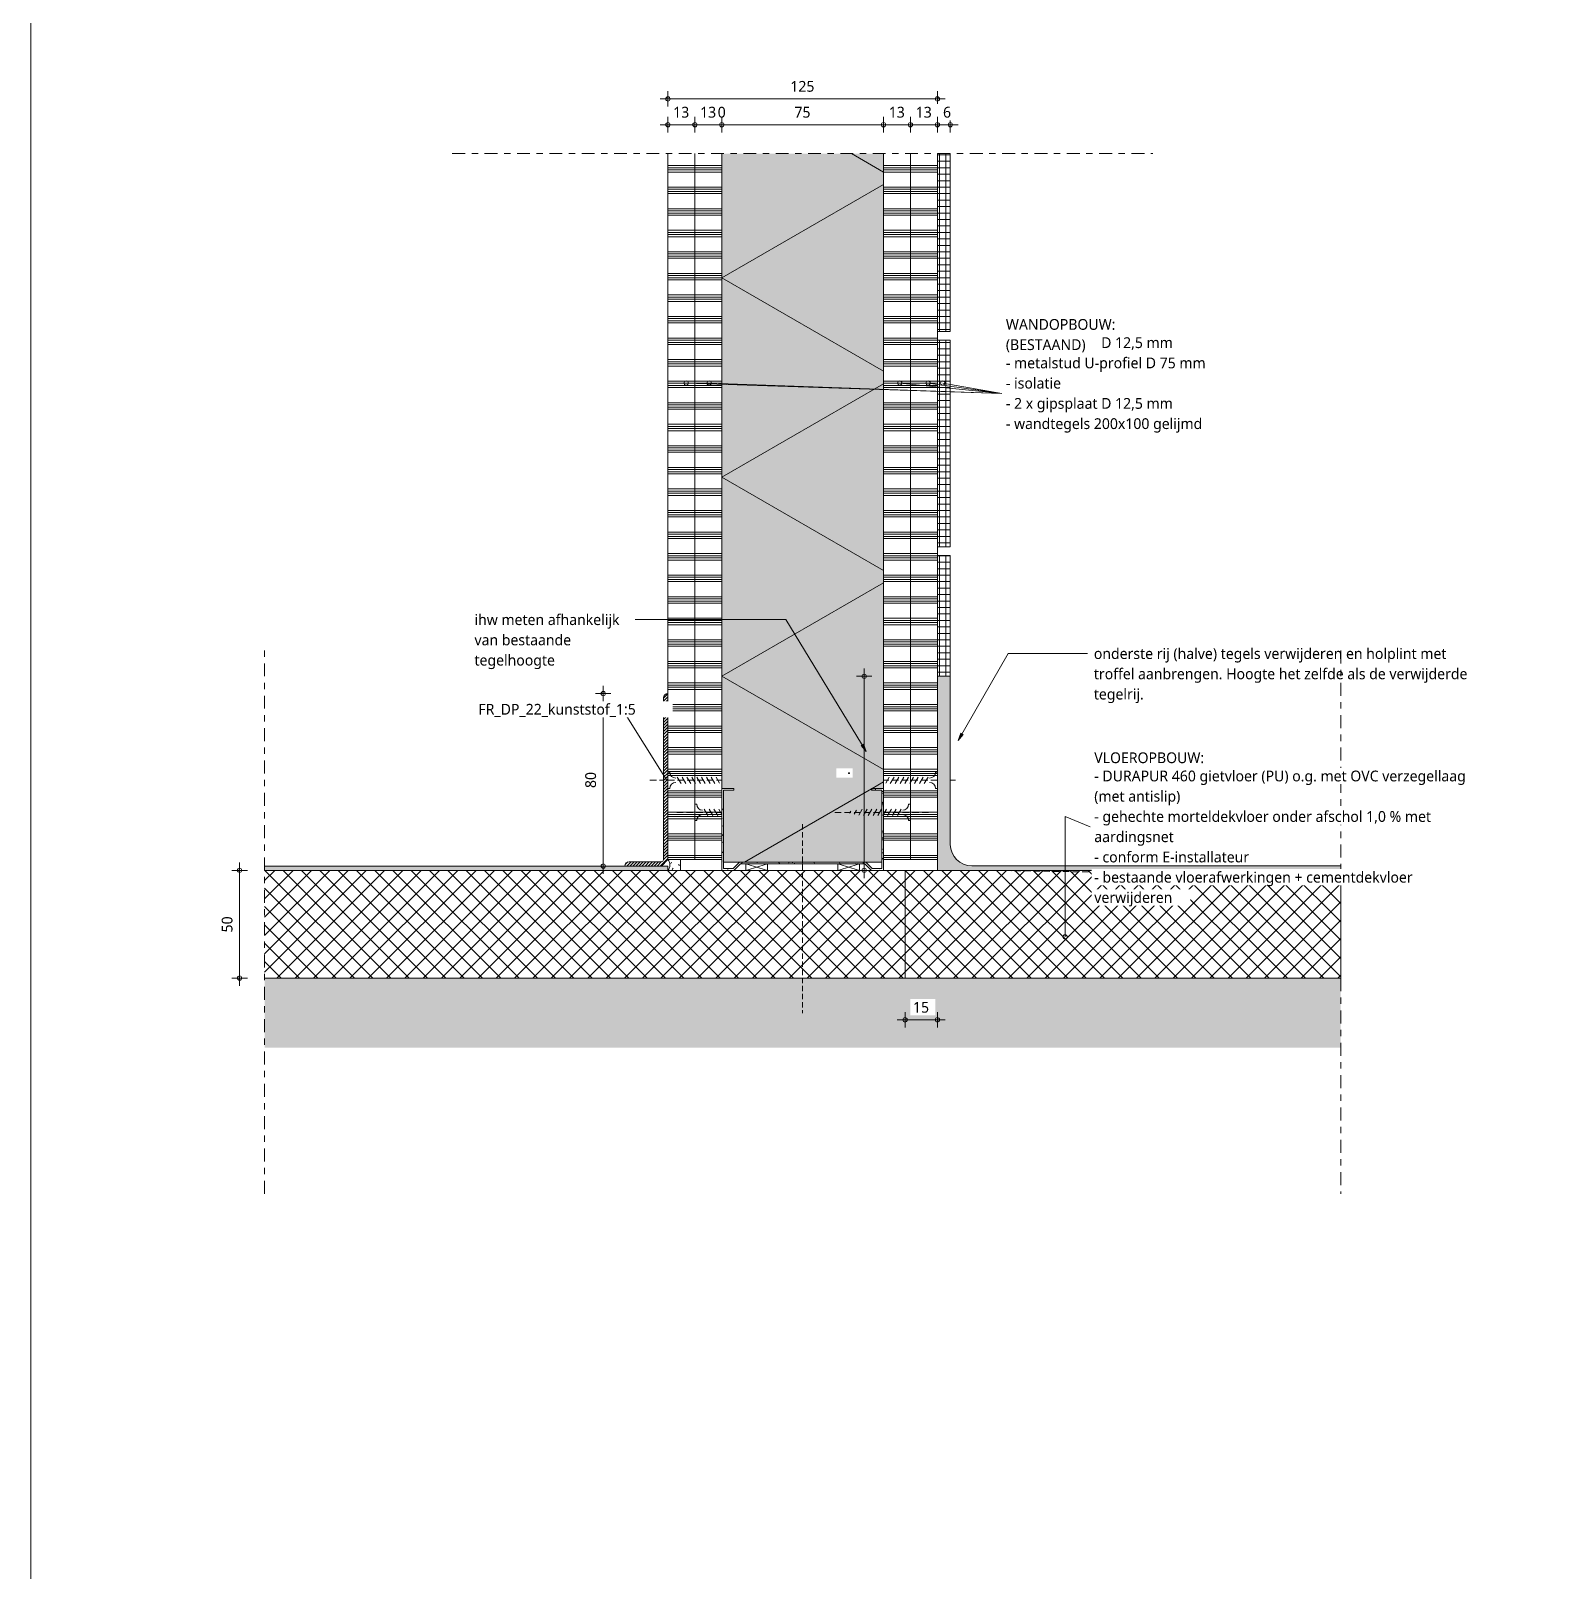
# Model space of a CAD drawing. Header units: millimetres. Extents: x 32900 to 38291, y -18988 to 4133.
# Drawn here: x 37280 to 37989, y -2355 to -1640 of the extents above; entities that cross this region are included whole.
import ezdxf

# ---------------------------------------------------------------- set-up
doc = ezdxf.new("R2010")
doc.units = ezdxf.units.MM
for name, pattern in [('MV_center', [15, 6, -3, 3, -3]), ('MV_hidden', [3.75, 2.5, -1.25]), ('MV_hidden_2', [4.5, 3, -1.5])]:
    doc.linetypes.add(name, pattern=pattern)
for name, color, linetype, lineweight in [('A-ANNO-DIMS', 211, 'Continuous', 13), ('A-ANNO-DIMS-2', 211, 'Continuous', 13), ('A-ANNO-IDEN', 131, 'Continuous', 18), ('A-ANNO-NOTE', 131, 'Continuous', 18), ('A-DETL', 90, 'Continuous', 13), ('A-DETL-GENF', 92, 'Continuous', 18), ('A-DETL-THIN', 151, 'Continuous', 18), ('G-ANNO-TEXT', 231, 'Continuous', 13)]:
    doc.layers.add(name, color=color, linetype=linetype, lineweight=lineweight)
doc.styles.add('Segoe UI', font='segoeui.ttf', dxfattribs={"height": 5})
doc.styles.add('Segoe UI_B', font='segoeui.ttf', dxfattribs={"height": 5})
doc.dimstyles.new('2_5_mm_1', dxfattribs={"dimscale": 304.8, "dimtxt": 5.23682, "dimasz": 0.006562, "dimexe": 0.011811, "dimexo": 0.0625, "dimgap": 0.005906, "dimtad": 1, "dimdec": 0, "dimzin": 0, "dimdsep": 46, "dimtxsty": 'Segoe UI', "dimblk1": 'DOTBLANK', "dimblk2": 'DOTBLANK', "dimsah": 1, "dimcen": 0.09, "dimdle": 0.011811, "dimazin": 0, "dimtfac": 1, "dimtdec": 4, "dimtix": 1, "dimtmove": 2, "dimatfit": 3, "dimfxl": 0.011811, "dimfxlon": 1, "dimtvp": 1, "dimtfill": 1, "dimtolj": 1, "dimtzin": 0, "dimarcsym": 2})
doc.dimstyles.new('2_5_mm_3', dxfattribs={"dimscale": 304.8, "dimtxt": 5.23682, "dimasz": 0.006562, "dimexe": 0.011811, "dimexo": 0.0625, "dimgap": 0.005906, "dimtad": 1, "dimdec": 0, "dimzin": 0, "dimdsep": 46, "dimtxsty": 'Segoe UI', "dimblk1": 'DOTBLANK', "dimblk2": 'DOTBLANK', "dimsah": 1, "dimcen": 0.09, "dimdle": 0.011811, "dimazin": 0, "dimtfac": 1, "dimtdec": 4, "dimtix": 1, "dimtmove": 0, "dimatfit": 3, "dimfxl": 0.011811, "dimfxlon": 1, "dimtvp": 1, "dimtfill": 1, "dimtolj": 1, "dimtzin": 0, "dimarcsym": 2})
pattern_1 = [(0, (0, 4), (0, 10), []), (0, (0, 5), (0, 10), []), (0, (0, 6), (0, 10), []), (0, (0, 7), (0, 10), [])]
pattern_2 = [(0, (0, 0), (8.128, 2.032), [0.67056, -5.425, 0.67056, -5.425, -32.512]), (0, (0, 0), (8.128, 2.032), [-12.192, 0.67056, -11.521, 0.67056, -5.425, -14.224]), (0, (0, 0), (8.128, 2.032), [-30.48, 0.67056, -3.393, 0.67056, -9.489]), (120, (3.048, 1.016), (-5.82376362, 6.02305448), [0.67056, -5.425, 0.67056, -5.425, -32.512]), (120, (3.048, 1.016), (-5.82376362, 6.02305448), [-12.192, 0.67056, -11.521, 0.67056, -5.425, -14.224]), (120, (3.048, 1.016), (-5.82376362, 6.02305448), [-30.48, 0.67056, -3.393, 0.67056, -9.489]), (240, (4.064, 5.08), (-2.30423638, -8.05505448), [0.67056, -5.425, 0.67056, -5.425, -32.512]), (240, (4.064, 5.08), (-2.30423638, -8.05505448), [-12.192, 0.67056, -11.521, 0.67056, -5.425, -14.224]), (240, (4.064, 5.08), (-2.30423638, -8.05505448), [-30.48, 0.67056, -3.393, 0.67056, -9.489])]
pattern_3 = [(45, (0, 0), (-4.2426407, 4.2426407), []), (135, (0, 0), (-4.2426407, -4.2426407), [])]

# ---------------------------------------------------------------- blocks, each defined once
blk = doc.blocks.new('42 isolatie - Type 1-3788549-Details ziekenhuis Utiliteitsgebouw')
at = {"layer": 'A-DETL-GENF'}
blk.add_hatch(color=256, dxfattribs=at).paths.add_polyline_path([(0.28, 9.07), (0.28, 1.6), (33.68, 1.6), (33.68, 6.4), (34.48, 6.4), (34.48, 0.8), (328.98, 0.8), (328.98, 75.8), (34.48, 75.8), (34.48, 70.2), (33.68, 70.2), (33.68, 75), (0.28, 75), (0.28, 9.4)])
at = {"layer": 'A-DETL-GENF', "lineweight": 13}
h = blk.add_hatch(dxfattribs=at)
h.set_pattern_fill('FP_4', color=256, style=0, pattern_type=2)
h.set_pattern_definition([(60, (0, 0), (-69.282, 40), []), (120, (0, 0), (-69.282, -40), [])])
h.paths.add_polyline_path([(0.28, 9.07), (0.28, 1.6), (33.68, 1.6), (33.68, 6.4), (34.48, 6.4), (34.48, 0.8), (328.98, 0.8), (328.98, 75.8), (34.48, 75.8), (34.48, 70.2), (33.68, 70.2), (33.68, 75), (0.28, 75), (0.28, 9.4)])
at = {"layer": 'A-DETL-GENF'}
for p, q in [((0.28, 75), (0.28, 67.53)), ((0.28, 75), (0.28, 67.53)), ((328.98, 75.8), (34.48, 75.8)), ((328.98, 75.8), (34.48, 75.8)), ((0.28, 67.53), (0.28, 9.07)), ((0.28, 9.07), (0.28, 1.6)), ((0.28, 9.07), (0.28, 1.6)), ((34.48, 0.8), (328.98, 0.8)), ((34.48, 0.8), (328.98, 0.8))]:
    blk.add_line(p, q, dxfattribs=at)
blk = doc.blocks.new('31 celband - Type 1-4570820-Details ziekenhuis Utiliteitsgebouw')
at = {"layer": 'A-DETL-GENF', "lineweight": 13}
for p, q in [((-712.62, 0), (-712.62, 3)), ((-712.62, 3), (-702.62, 0)), ((-712.62, 0), (-702.62, 3)), ((-702.62, 3), (-702.62, 0))]:
    blk.add_line(p, q, dxfattribs=at)
blk = doc.blocks.new('31 celband - Type 1-4570821-Details ziekenhuis Utiliteitsgebouw')
at = {"layer": 'A-DETL-GENF', "lineweight": 13}
for p, q in [((-712.62, 0), (-712.62, -3)), ((-712.62, -3), (-702.62, 0)), ((-712.62, 0), (-702.62, -3)), ((-702.62, -3), (-702.62, 0))]:
    blk.add_line(p, q, dxfattribs=at)
blk = doc.blocks.new('NLRS_00_DI_maskeer - Type 1-4234921-Details ziekenhuis Utiliteitsgebouw')
at = {"layer": 'A-DETL-GENF', "linetype": 'MV_center'}
blk.add_line((152, 0), (-100, 0), dxfattribs=at)
blk = doc.blocks.new('NLRS_00_DI_maskeer - Type 1-4234922-Details ziekenhuis Utiliteitsgebouw')
at = {"layer": 'A-DETL-GENF', "linetype": 'MV_center'}
for p, q in [((-100, 0), (2, 0)), ((52, 0), (152, 0))]:
    blk.add_line(p, q, dxfattribs=at)
blk = doc.blocks.new('NLRS_00_DI_maskeer - Type 1-4234872-Details ziekenhuis Utiliteitsgebouw')
at = {"layer": 'A-DETL-GENF', "linetype": 'MV_center'}
blk.add_line((-100, 0), (225, 0), dxfattribs=at)
blk = doc.blocks.new('DIMBLOCK670-Details ziekenhuis Utiliteitsgebouw')
at = {"layer": 'A-ANNO-DIMS-2'}
for p, q in [((37571.43, -1672.04), (37703.63, -1672.04)), ((37575.03, -1672.04), (37575.03, -1668.44)), ((37575.03, -1672.04), (37575.03, -1675.64)), ((37700.03, -1672.04), (37700.03, -1668.44)), ((37700.03, -1672.04), (37700.03, -1675.64))]:
    blk.add_line(p, q, dxfattribs=at)
for centre in [(37575.03, -1672.04), (37700.03, -1672.04)]:
    blk.add_circle(centre, 1, dxfattribs=at)
at = {"layer": 'A-ANNO-DIMS-2', "color": 0, "insert": (37631.82, -1663.72), "char_height": 5, "width": 13.7109, "attachment_point": 1, "line_spacing_factor": 1.142579, "style": 'Segoe UI', "bg_fill": 3, "box_fill_scale": 1.25, "bg_fill_color": 9, "bg_fill_true_color": 13158600, "bg_fill_transparency": 0}
blk.add_mtext('125', dxfattribs=at)
blk = doc.blocks.new('_DotBlank')
at = {"color": 0, "linetype": 'ByBlock', "lineweight": -2}
blk.add_line((-0.5, 0), (-1, 0), dxfattribs=at)
blk.add_circle((0, 0), 0.5, dxfattribs=at)
blk = doc.blocks.new('DIMBLOCK671-Details ziekenhuis Utiliteitsgebouw')
at = {"layer": 'A-ANNO-DIMS-2'}
for p, q in [((37571.43, -1684.04), (37587.53, -1684.04)), ((37575.03, -1684.04), (37575.03, -1680.44)), ((37575.03, -1684.04), (37575.03, -1687.64)), ((37587.53, -1684.04), (37587.53, -1680.44)), ((37587.53, -1684.04), (37587.53, -1687.64))]:
    blk.add_line(p, q, dxfattribs=at)
for centre in [(37575.03, -1684.04), (37587.53, -1684.04)]:
    blk.add_circle(centre, 1, dxfattribs=at)
at = {"layer": 'A-ANNO-DIMS-2', "color": 0, "insert": (37577.47, -1675.72), "char_height": 5, "width": 9.1406, "attachment_point": 1, "line_spacing_factor": 1.142579, "style": 'Segoe UI', "bg_fill": 3, "box_fill_scale": 1.25, "bg_fill_color": 9, "bg_fill_true_color": 13158600, "bg_fill_transparency": 0}
blk.add_mtext('13', dxfattribs=at)
blk = doc.blocks.new('DIMBLOCK672-Details ziekenhuis Utiliteitsgebouw')
at = {"layer": 'A-ANNO-DIMS-2'}
for p, q in [((37587.53, -1684.04), (37587.53, -1680.44)), ((37587.53, -1684.04), (37600.03, -1684.04)), ((37587.53, -1684.04), (37587.53, -1687.64)), ((37600.03, -1684.04), (37600.03, -1680.44)), ((37600.03, -1684.04), (37600.03, -1687.64))]:
    blk.add_line(p, q, dxfattribs=at)
for centre in [(37587.53, -1684.04), (37600.03, -1684.04)]:
    blk.add_circle(centre, 1, dxfattribs=at)
at = {"layer": 'A-ANNO-DIMS-2', "color": 0, "insert": (37589.97, -1675.72), "char_height": 5, "width": 9.1406, "attachment_point": 1, "line_spacing_factor": 1.142579, "style": 'Segoe UI', "bg_fill": 3, "box_fill_scale": 1.25, "bg_fill_color": 9, "bg_fill_true_color": 13158600, "bg_fill_transparency": 0}
blk.add_mtext('13', dxfattribs=at)
blk = doc.blocks.new('DIMBLOCK673-Details ziekenhuis Utiliteitsgebouw')
at = {"layer": 'A-ANNO-DIMS-2'}
for q in [(37600.03, -1680.44), (37600.03, -1680.44), (37600.03, -1684.04), (37600.03, -1687.64), (37600.03, -1687.64)]:
    blk.add_line((37600.03, -1684.04), q, dxfattribs=at)
blk.add_circle((37600.03, -1684.04), 1, dxfattribs=at)
blk.add_circle((37600.03, -1684.04), 1, dxfattribs=at)
at = {"layer": 'A-ANNO-DIMS-2', "color": 0, "insert": (37598.13, -1675.72), "char_height": 5, "width": 4.5703, "attachment_point": 1, "line_spacing_factor": 1.142579, "style": 'Segoe UI', "bg_fill": 3, "box_fill_scale": 1.25, "bg_fill_color": 9, "bg_fill_true_color": 13158600, "bg_fill_transparency": 0}
blk.add_mtext('0', dxfattribs=at)
blk = doc.blocks.new('DIMBLOCK674-Details ziekenhuis Utiliteitsgebouw')
at = {"layer": 'A-ANNO-DIMS-2'}
for p, q in [((37600.03, -1684.04), (37600.03, -1680.44)), ((37600.03, -1684.04), (37675.03, -1684.04)), ((37600.03, -1684.04), (37600.03, -1687.64)), ((37675.03, -1684.04), (37675.03, -1680.44)), ((37675.03, -1684.04), (37675.03, -1687.64))]:
    blk.add_line(p, q, dxfattribs=at)
for centre in [(37600.03, -1684.04), (37675.03, -1684.04)]:
    blk.add_circle(centre, 1, dxfattribs=at)
at = {"layer": 'A-ANNO-DIMS-2', "color": 0, "insert": (37633.72, -1675.72), "char_height": 5, "width": 9.1406, "attachment_point": 1, "line_spacing_factor": 1.142579, "style": 'Segoe UI', "bg_fill": 3, "box_fill_scale": 1.25, "bg_fill_color": 9, "bg_fill_true_color": 13158600, "bg_fill_transparency": 0}
blk.add_mtext('75', dxfattribs=at)
blk = doc.blocks.new('DIMBLOCK675-Details ziekenhuis Utiliteitsgebouw')
at = {"layer": 'A-ANNO-DIMS-2'}
for p, q in [((37675.03, -1684.04), (37675.03, -1680.44)), ((37675.03, -1684.04), (37687.53, -1684.04)), ((37675.03, -1684.04), (37675.03, -1687.64)), ((37687.53, -1684.04), (37687.53, -1680.44)), ((37687.53, -1684.04), (37687.53, -1687.64))]:
    blk.add_line(p, q, dxfattribs=at)
for centre in [(37675.03, -1684.04), (37687.53, -1684.04)]:
    blk.add_circle(centre, 1, dxfattribs=at)
at = {"layer": 'A-ANNO-DIMS-2', "color": 0, "insert": (37677.47, -1675.72), "char_height": 5, "width": 9.1406, "attachment_point": 1, "line_spacing_factor": 1.142579, "style": 'Segoe UI', "bg_fill": 3, "box_fill_scale": 1.25, "bg_fill_color": 9, "bg_fill_true_color": 13158600, "bg_fill_transparency": 0}
blk.add_mtext('13', dxfattribs=at)
blk = doc.blocks.new('DIMBLOCK676-Details ziekenhuis Utiliteitsgebouw')
at = {"layer": 'A-ANNO-DIMS-2'}
for p, q in [((37687.53, -1684.04), (37687.53, -1680.44)), ((37687.53, -1684.04), (37700.03, -1684.04)), ((37687.53, -1684.04), (37687.53, -1687.64)), ((37700.03, -1684.04), (37700.03, -1680.44)), ((37700.03, -1684.04), (37700.03, -1687.64))]:
    blk.add_line(p, q, dxfattribs=at)
for centre in [(37687.53, -1684.04), (37700.03, -1684.04)]:
    blk.add_circle(centre, 1, dxfattribs=at)
at = {"layer": 'A-ANNO-DIMS-2', "color": 0, "insert": (37689.97, -1675.72), "char_height": 5, "width": 9.1406, "attachment_point": 1, "line_spacing_factor": 1.142579, "style": 'Segoe UI', "bg_fill": 3, "box_fill_scale": 1.25, "bg_fill_color": 9, "bg_fill_true_color": 13158600, "bg_fill_transparency": 0}
blk.add_mtext('13', dxfattribs=at)
blk = doc.blocks.new('DIMBLOCK677-Details ziekenhuis Utiliteitsgebouw')
at = {"layer": 'A-ANNO-DIMS-2'}
for p, q in [((37700.03, -1684.04), (37700.03, -1680.44)), ((37700.03, -1684.04), (37709.63, -1684.04)), ((37700.03, -1684.04), (37700.03, -1687.64)), ((37706.03, -1684.04), (37706.03, -1680.44)), ((37706.03, -1684.04), (37706.03, -1687.64))]:
    blk.add_line(p, q, dxfattribs=at)
for centre in [(37700.03, -1684.04), (37706.03, -1684.04)]:
    blk.add_circle(centre, 1, dxfattribs=at)
at = {"layer": 'A-ANNO-DIMS-2', "color": 0, "insert": (37702.64, -1675.72), "char_height": 5, "width": 4.5703, "attachment_point": 1, "line_spacing_factor": 1.142579, "style": 'Segoe UI', "bg_fill": 3, "box_fill_scale": 1.25, "bg_fill_color": 9, "bg_fill_true_color": 13158600, "bg_fill_transparency": 0}
blk.add_mtext('6', dxfattribs=at)
blk = doc.blocks.new('DIMBLOCK678-Details ziekenhuis Utiliteitsgebouw')
at = {"layer": 'A-ANNO-DIMS-2'}
for p, q in [((37376.36, -2083.52), (37376.36, -2026.32)), ((37376.36, -2029.92), (37372.76, -2029.92)), ((37376.36, -2029.92), (37379.96, -2029.92)), ((37376.36, -2079.92), (37372.76, -2079.92)), ((37376.36, -2079.92), (37379.96, -2079.92))]:
    blk.add_line(p, q, dxfattribs=at)
for centre in [(37376.36, -2029.92), (37376.36, -2079.92)]:
    blk.add_circle(centre, 1, dxfattribs=at)
at = {"layer": 'A-ANNO-DIMS-2', "color": 0, "insert": (37368.04, -2058.73), "char_height": 5, "width": 9.1406, "attachment_point": 1, "rotation": 90, "line_spacing_factor": 1.142579, "style": 'Segoe UI', "bg_fill": 3, "box_fill_scale": 1.25, "bg_fill_color": 9, "bg_fill_true_color": 13158600, "bg_fill_transparency": 0}
blk.add_mtext('50', dxfattribs=at)
blk = doc.blocks.new('DIMBLOCK679-Details ziekenhuis Utiliteitsgebouw')
at = {"layer": 'A-ANNO-DIMS-2'}
for p, q in [((37681.43, -2099.26), (37703.63, -2099.26)), ((37685.03, -2099.26), (37685.03, -2095.66)), ((37685.03, -2099.26), (37685.03, -2102.86)), ((37700.03, -2099.26), (37700.03, -2095.66)), ((37700.03, -2099.26), (37700.03, -2102.86))]:
    blk.add_line(p, q, dxfattribs=at)
for centre in [(37685.03, -2099.26), (37700.03, -2099.26)]:
    blk.add_circle(centre, 1, dxfattribs=at)
at = {"layer": 'A-ANNO-DIMS-2', "color": 0, "insert": (37688.72, -2090.93), "char_height": 5, "width": 9.1406, "attachment_point": 1, "line_spacing_factor": 1.142579, "style": 'Segoe UI', "bg_fill": 3, "box_fill_scale": 1.25, "bg_fill_color": 9, "bg_fill_true_color": 13158600, "bg_fill_transparency": 0}
blk.add_mtext('15', dxfattribs=at)
blk = doc.blocks.new('DIMBLOCK680-Details ziekenhuis Utiliteitsgebouw')
at = {"layer": 'A-ANNO-DIMS-2'}
for p, q in [((37545.01, -1947.94), (37541.41, -1947.94)), ((37545.01, -2031.52), (37545.01, -1944.34)), ((37545.01, -1947.94), (37548.61, -1947.94)), ((37545.01, -2027.92), (37541.41, -2027.92)), ((37545.01, -2027.92), (37548.61, -2027.92))]:
    blk.add_line(p, q, dxfattribs=at)
for centre in [(37545.01, -1947.94), (37545.01, -2027.92)]:
    blk.add_circle(centre, 1, dxfattribs=at)
at = {"layer": 'A-ANNO-DIMS-2', "color": 0, "insert": (37536.69, -1991.74), "char_height": 5, "width": 9.1406, "attachment_point": 1, "rotation": 90, "line_spacing_factor": 1.142579, "style": 'Segoe UI', "bg_fill": 3, "box_fill_scale": 1.25, "bg_fill_color": 9, "bg_fill_true_color": 13158600, "bg_fill_transparency": 0}
blk.add_mtext('80', dxfattribs=at)
blk = doc.blocks.new('DIMBLOCK681-Details ziekenhuis Utiliteitsgebouw')
at = {"layer": 'A-ANNO-DIMS-2'}
for p, q in [((37666.07, -1936.32), (37666.07, -2033.52)), ((37666.07, -1939.92), (37662.47, -1939.92)), ((37666.07, -1939.92), (37669.67, -1939.92)), ((37666.07, -2029.92), (37662.47, -2029.92)), ((37666.07, -2029.92), (37669.67, -2029.92))]:
    blk.add_line(p, q, dxfattribs=at)
for centre in [(37666.07, -1939.92), (37666.07, -2029.92)]:
    blk.add_circle(centre, 1, dxfattribs=at)
at = {"layer": 'A-ANNO-DIMS-2', "color": 0, "insert": (37654.41, -1985.68), "char_height": 5, "width": 1.8281, "attachment_point": 1, "rotation": 90, "line_spacing_factor": 1.142579, "style": 'Segoe UI', "bg_fill": 3, "box_fill_scale": 1.25, "bg_fill_color": 9, "bg_fill_true_color": 13158600, "bg_fill_transparency": 0}
blk.add_mtext('.', dxfattribs=at)

msp = doc.modelspace()

# ---------------------------------------------------------------- hatches: boundary and pattern name
at = {"layer": 'A-DETL-GENF', "lineweight": 13}
h = msp.add_hatch(dxfattribs=at)
h.set_pattern_fill('FP_12', color=254, style=0, pattern_type=2)
h.set_pattern_definition(pattern_1)
h.paths.add_polyline_path([(37575.84, -2024.92), (37587.53, -2024.92), (37587.53, -1697.42), (37575.03, -1697.42), (37575.03, -2024.92), (37575.53, -2024.92)])
h = msp.add_hatch(dxfattribs=at)
h.set_pattern_fill('FP_12', color=254, style=0, pattern_type=2)
h.set_pattern_definition(pattern_1)
h.paths.add_polyline_path([(37600.03, -2024.92), (37600.03, -1697.42), (37587.53, -1697.42), (37587.53, -2024.92)])
h = msp.add_hatch(dxfattribs=at)
h.set_pattern_fill('FP_12', color=254, style=0, pattern_type=2)
h.set_pattern_definition(pattern_1)
h.paths.add_polyline_path([(37687.53, -2024.92), (37687.53, -1697.42), (37675.03, -1697.42), (37675.03, -2024.92)])
h = msp.add_hatch(dxfattribs=at)
h.set_pattern_fill('FP_12', color=254, style=0, pattern_type=2)
h.set_pattern_definition(pattern_1)
h.paths.add_polyline_path([(37700.03, -2024.92), (37700.03, -1697.42), (37687.53, -1697.42), (37687.53, -2024.92)])
h = msp.add_hatch(dxfattribs=at)
h.set_pattern_fill('FP_5', color=254, style=0, pattern_type=2)
h.set_pattern_definition([(0, (0, 0), (0, 3), []), (90, (0, 0), (-3, 2e-16), [])])
h.paths.add_polyline_path([(37700.03, -1939.92), (37706.03, -1939.92), (37706.03, -1883.92), (37700.03, -1883.92)])
h.paths.add_polyline_path([(37700.03, -1879.92), (37706.03, -1879.92), (37706.03, -1783.92), (37700.03, -1783.92), (37700.03, -1852.7)])
h.paths.add_polyline_path([(37706.03, -1779.92), (37706.03, -1697.42), (37700.03, -1697.42), (37700.03, -1779.92)])
at = {"layer": 'A-DETL-GENF'}
for points in [[(37700.03, -2029.92), (37887.16, -2029.92), (37887.16, -2027.9), (37716.04, -2027.9), (37713.45, -2027.56), (37711.04, -2026.56), (37708.96, -2024.97), (37707.37, -2022.9), (37706.37, -2020.48), (37706.03, -2017.89), (37706.03, -1939.92), (37700.03, -1939.92)], [(37572.5, -2029.92), (37575.03, -2029.92), (37575.03, -2027.92), (37387.91, -2027.92), (37387.91, -2029.92), (37572.22, -2029.92)], [(37887.16, -2112.21), (37887.16, -2079.92), (37387.91, -2079.92), (37387.91, -2112.21), (37685.03, -2112.21)]]:
    msp.add_hatch(color=9, dxfattribs=at).paths.add_polyline_path(points)
at = {"layer": 'A-DETL-GENF', "lineweight": 13}
h = msp.add_hatch(dxfattribs=at)
h.set_pattern_fill('FP_38', color=254, style=0, pattern_type=2)
h.set_pattern_definition([(45, (0, 0), (-0.70710678, 0.70710678), [])])
h.paths.add_polyline_path([(37555.03, -2027.92), (37572.07, -2027.92), (37575.03, -2024.96), (37575.03, -1947.94), (37574.51, -1948.01), (37574.03, -1948.21), (37573.62, -1948.52), (37573.3, -1948.94), (37573.1, -1949.42), (37573.03, -1949.94), (37573.03, -2024.98), (37572.92, -2025.27), (37572.74, -2025.52), (37572.5, -2025.72), (37572.22, -2025.86), (37571.92, -2025.92), (37557.03, -2025.92), (37556.51, -2025.99), (37556.03, -2026.19), (37555.62, -2026.5), (37555.3, -2026.92), (37555.1, -2027.4)])
h = msp.add_hatch(dxfattribs=at)
h.set_pattern_fill('FP_6', color=254, style=0, pattern_type=2)
h.set_pattern_definition(pattern_2)
h.paths.add_polyline_path([(37605.63, -2029.92), (37608.64, -2026.92), (37666.43, -2026.92), (37669.43, -2029.92), (37675.03, -2029.92), (37675.03, -1991.92), (37669.43, -1991.92), (37669.43, -1992.72), (37674.23, -1992.72), (37674.23, -2029.12), (37669.76, -2029.12), (37666.76, -2026.12), (37608.3, -2026.12), (37605.3, -2029.12), (37600.83, -2029.12), (37600.83, -1992.72), (37605.63, -1992.72), (37605.63, -1991.92), (37600.03, -1991.92), (37600.03, -2029.92)])
h = msp.add_hatch(dxfattribs=at)
h.set_pattern_fill('FP_6', color=254, style=0, pattern_type=2)
h.set_pattern_definition(pattern_2)
h.paths.add_polyline_path([(37580.93, -2029.92), (37580.93, -2024.92), (37575.03, -2024.92), (37575.53, -2025.67), (37575.84, -2026.52), (37575.94, -2027.42), (37575.84, -2028.32), (37575.53, -2029.16), (37575.03, -2029.92)])
h = msp.add_hatch(dxfattribs=at)
h.set_pattern_fill('FP_10', color=254, style=0, pattern_type=2)
h.set_pattern_definition(pattern_3)
h.paths.add_polyline_path([(37685.03, -2079.92), (37685.03, -2029.92), (37387.91, -2029.92), (37387.91, -2079.92), (37608.64, -2079.92)])
h = msp.add_hatch(dxfattribs=at)
h.set_pattern_fill('FP_10', color=254, style=0, pattern_type=2)
h.set_pattern_definition(pattern_3)
h.paths.add_polyline_path([(37887.16, -2079.92), (37887.16, -2029.92), (37685.03, -2029.92), (37685.03, -2079.92)])
at = {"layer": 'G-ANNO-TEXT'}
msp.add_hatch(color=7, dxfattribs=at).paths.add_polyline_path([(37709.72, -1969.75), (37712.06, -1966.94), (37710.96, -1966.31)])

# ---------------------------------------------------------------- linework, layer by layer
at = {"layer": 'A-ANNO-IDEN'}
for p, q in [((37553.63, -1954.86), (37560.56, -1954.86)), ((37574.39, -1987.93), (37553.63, -1954.86))]:
    msp.add_line(p, q, dxfattribs=at)
at = {"layer": 'A-ANNO-NOTE'}
for p, q in [((37583.5, -1803.9), (37729.9, -1808.74)), ((37594.16, -1803.9), (37729.9, -1808.74)), ((37682.56, -1803.9), (37729.9, -1808.74)), ((37695.69, -1803.9), (37729.9, -1808.74)), ((37702.51, -1803.9), (37729.9, -1808.74)), ((37759.24, -2004.92), (37770.89, -2009.76)), ((37759.24, -2060.8), (37759.24, -2004.92))]:
    msp.add_line(p, q, dxfattribs=at)
for centre in [(37583.5, -1803.9), (37594.16, -1803.9), (37682.56, -1803.9), (37695.69, -1803.9), (37702.51, -1803.9), (37759.24, -2060.8)]:
    msp.add_circle(centre, 1, dxfattribs=at)
at = {"layer": 'A-DETL', "lineweight": 18}
msp.add_line((37279.51, 3651.86), (37279.51, -18988.14), dxfattribs=at)
at = {"layer": 'A-DETL'}
for p, q in [((37575.03, -1984.39), (37575.88, -1984.39)), ((37700.03, -1984.39), (37699.18, -1984.39)), ((37575.03, -1991.89), (37575.88, -1991.89)), ((37579.38, -1986.64), (37581.11, -1989.64)), ((37581.63, -1986.64), (37583.36, -1989.64)), ((37583.88, -1986.64), (37585.61, -1989.64)), ((37586.13, -1986.64), (37587.86, -1989.64)), ((37588.38, -1986.64), (37590.11, -1989.64)), ((37590.63, -1986.64), (37592.36, -1989.64)), ((37592.88, -1986.64), (37594.61, -1989.64)), ((37595.13, -1986.64), (37596.86, -1989.64)), ((37597.38, -1986.64), (37598.99, -1989.43)), ((37599.98, -1987.06), (37600.03, -1987.14)), ((37675.08, -1987.06), (37675.03, -1987.14)), ((37677.68, -1986.64), (37676.07, -1989.43)), ((37679.93, -1986.64), (37678.2, -1989.64)), ((37682.18, -1986.64), (37680.45, -1989.64)), ((37684.43, -1986.64), (37682.7, -1989.64)), ((37686.68, -1986.64), (37684.95, -1989.64)), ((37688.93, -1986.64), (37687.2, -1989.64)), ((37691.18, -1986.64), (37689.45, -1989.64)), ((37693.43, -1986.64), (37691.7, -1989.64)), ((37695.68, -1986.64), (37693.95, -1989.64)), ((37700.03, -1991.89), (37699.18, -1991.89)), ((37587.53, -2006.79), (37587.53, -1999.29)), ((37587.53, -1999.29), (37588.38, -1999.29)), ((37687.53, -1999.29), (37686.68, -1999.29)), ((37687.53, -2006.79), (37687.53, -1999.29)), ((37587.53, -2006.79), (37588.38, -2006.79)), ((37591.88, -2001.54), (37593.61, -2004.54)), ((37594.13, -2001.54), (37595.86, -2004.54)), ((37596.38, -2001.54), (37598.11, -2004.54)), ((37598.63, -2001.54), (37600.03, -2003.96)), ((37659.85, -2002.53), (37659.33, -2003.44)), ((37662.58, -2001.96), (37661.47, -2003.88)), ((37665.18, -2001.54), (37663.57, -2004.33)), ((37667.43, -2001.54), (37665.7, -2004.54)), ((37669.68, -2001.54), (37667.95, -2004.54)), ((37671.93, -2001.54), (37670.2, -2004.54)), ((37674.18, -2001.54), (37672.45, -2004.54)), ((37676.43, -2001.54), (37674.7, -2004.54)), ((37678.68, -2001.54), (37676.95, -2004.54)), ((37680.93, -2001.54), (37679.2, -2004.54)), ((37683.18, -2001.54), (37681.45, -2004.54)), ((37687.53, -2006.79), (37686.68, -2006.79)), ((37685.03, -2029.92), (37387.91, -2029.92)), ((37887.16, -2029.92), (37685.03, -2029.92)), ((37685.03, -2029.92), (37685.03, -2079.92)), ((37887.16, -2079.92), (37887.16, -2029.92)), ((37387.91, -2079.92), (37685.03, -2079.92)), ((37685.03, -2079.92), (37887.16, -2079.92))]:
    msp.add_line(p, q, dxfattribs=at)
at = {"layer": 'A-DETL', "linetype": 'MV_hidden_2'}
for p, q in [((37566.67, -1988.14), (37573.03, -1988.14)), ((37575.03, -1988.14), (37600.03, -1988.14)), ((37700.03, -1988.14), (37675.03, -1988.14)), ((37708.39, -1988.14), (37706.03, -1988.14)), ((37579.17, -2003.04), (37600.03, -2003.04)), ((37695.89, -2003.04), (37650.89, -2003.04)), ((37887.16, -2032.41), (37721.03, -2029.92))]:
    msp.add_line(p, q, dxfattribs=at)
at = {"layer": 'A-DETL', "linetype": 'MV_hidden'}
msp.add_line((37637.53, -2008.51), (37637.53, -2096.14), dxfattribs=at)
at = {"layer": 'A-DETL'}
for centre, start, end in [((37578.63, -1984.39), 180, 270), ((37696.43, -1984.39), 270, 360), ((37578.63, -1991.89), 90, 180), ((37696.43, -1991.89), 360, 90), ((37591.13, -1999.29), 180, 270), ((37683.93, -1999.29), 270, 360), ((37591.13, -2006.79), 90, 180), ((37683.93, -2006.79), 360, 90)]:
    msp.add_arc(centre, 2.75, start, end, dxfattribs=at)
at = {"layer": 'A-DETL-THIN'}
for p, q in [((37575.03, -1697.42), (37575.03, -1947.94)), ((37587.53, -2024.92), (37587.53, -1697.42)), ((37687.53, -2024.92), (37687.53, -1697.42)), ((37700.03, -1697.42), (37700.03, -1779.92)), ((37706.03, -1779.92), (37706.03, -1697.42)), ((37700.03, -1783.92), (37700.03, -1779.92)), ((37700.03, -1779.92), (37706.03, -1779.92)), ((37706.03, -1783.92), (37700.03, -1783.92)), ((37700.03, -1783.92), (37700.03, -1879.92)), ((37706.03, -1879.92), (37706.03, -1783.92)), ((37700.03, -1883.92), (37700.03, -1879.92)), ((37700.03, -1879.92), (37706.03, -1879.92)), ((37706.03, -1883.92), (37700.03, -1883.92)), ((37700.03, -1883.92), (37700.03, -1939.92)), ((37706.03, -1939.92), (37706.03, -1883.92)), ((37700.03, -1939.92), (37700.03, -2029.92)), ((37700.03, -1939.92), (37706.03, -1939.92)), ((37706.03, -2017.89), (37706.03, -1939.92)), ((37573.03, -1949.94), (37573.03, -2024.98)), ((37575.03, -2024.96), (37575.03, -1947.94)), ((37605.63, -1991.92), (37600.03, -1991.92)), ((37600.03, -1991.92), (37600.03, -2029.92)), ((37600.83, -2029.12), (37600.83, -1992.72)), ((37600.83, -1992.72), (37605.63, -1992.72)), ((37605.63, -1992.72), (37605.63, -1991.92)), ((37675.03, -1991.92), (37669.43, -1991.92)), ((37669.43, -1991.92), (37669.43, -1992.72)), ((37669.43, -1992.72), (37674.23, -1992.72)), ((37674.23, -1992.72), (37674.23, -2029.12)), ((37675.03, -2029.92), (37675.03, -1991.92)), ((37555.03, -2027.92), (37387.91, -2027.92)), ((37555.03, -2027.92), (37572.07, -2027.92)), ((37571.92, -2025.92), (37557.03, -2025.92)), ((37572.07, -2027.92), (37575.03, -2024.96)), ((37575.03, -2027.92), (37572.07, -2027.92)), ((37580.93, -2024.92), (37575.03, -2024.92)), ((37575.03, -2029.92), (37575.03, -2027.92)), ((37580.93, -2024.92), (37587.53, -2024.92)), ((37580.93, -2029.92), (37580.93, -2024.92)), ((37587.53, -2024.92), (37600.03, -2024.92)), ((37605.3, -2029.12), (37600.83, -2029.12)), ((37608.3, -2026.12), (37605.3, -2029.12)), ((37605.63, -2029.92), (37608.63, -2026.92)), ((37666.76, -2026.12), (37608.3, -2026.12)), ((37608.63, -2026.92), (37666.43, -2026.92)), ((37666.43, -2026.92), (37669.43, -2029.92)), ((37669.76, -2029.12), (37666.76, -2026.12)), ((37674.23, -2029.12), (37669.76, -2029.12)), ((37675.03, -2024.92), (37687.53, -2024.92)), ((37687.53, -2024.92), (37700.03, -2024.92)), ((37887.16, -2027.9), (37716.04, -2027.9))]:
    msp.add_line(p, q, dxfattribs=at)
for centre, radius, start, end in [((37575.03, -1949.94), 2, 90, 180), ((37716.04, -2017.89), 10.01, 180, 270), ((37557.03, -2027.92), 2, 90, 180), ((37571.83, -2024.68), 1.24, 274.32343, 345.67657), ((37572.06, -2027.42), 3.88, 319.93681, 39.39478)]:
    msp.add_arc(centre, radius, start, end, dxfattribs=at)
at = {"layer": 'G-ANNO-TEXT', "color": 250}
for p, q in [((37560.6, -1913.63), (37559.89, -1913.63)), ((37629.73, -1913.63), (37560.6, -1913.63)), ((37709.72, -1969.75), (37732.79, -1929.37)), ((37732.79, -1929.37), (37769.6, -1929.37)), ((37710.96, -1966.31), (37709.72, -1969.75)), ((37709.72, -1969.75), (37712.06, -1966.94)), ((37712.06, -1966.94), (37710.96, -1966.31))]:
    msp.add_line(p, q, dxfattribs=at)

# ---------------------------------------------------------------- block references
at = {"layer": 'A-DETL-GENF', "linetype": 'MV_center'}
msp.add_blockref('NLRS_00_DI_maskeer - Type 1-4234872-Details ziekenhuis Utiliteitsgebouw', (37575.03, -1697.42), dxfattribs=at)
at = {"layer": 'A-DETL-GENF', "rotation": 89.99999999999991}
msp.add_blockref('42 isolatie - Type 1-3788549-Details ziekenhuis Utiliteitsgebouw', (37675.83, -2026.4), dxfattribs=at)
at = {"layer": 'A-DETL-GENF', "linetype": 'MV_center', "rotation": 270}
for name, p in [('NLRS_00_DI_maskeer - Type 1-4234921-Details ziekenhuis Utiliteitsgebouw', (37387.91, -2027.92)), ('NLRS_00_DI_maskeer - Type 1-4234922-Details ziekenhuis Utiliteitsgebouw', (37887.16, -2027.92))]:
    msp.add_blockref(name, p, dxfattribs=at)
at = {"layer": 'A-DETL-GENF', "lineweight": 13}
msp.add_blockref('31 celband - Type 1-4570820-Details ziekenhuis Utiliteitsgebouw', (38323.77, -2029.92), dxfattribs=at)
at = {"layer": 'A-DETL-GENF', "lineweight": 13, "rotation": 180}
msp.add_blockref('31 celband - Type 1-4570821-Details ziekenhuis Utiliteitsgebouw', (36951.3, -2029.92), dxfattribs=at)

# ---------------------------------------------------------------- texts
at = {"layer": 'A-ANNO-NOTE', "lineweight": 13, "insert": (37731.8, -1782.63), "char_height": 5, "width": 96.8439, "attachment_point": 1, "style": 'Segoe UI', "bg_fill": 3, "box_fill_scale": 1.25, "bg_fill_color": 9, "bg_fill_true_color": 13158600, "bg_fill_transparency": 0}
msp.add_mtext('- 2 x gipsplaat D 12,5 mm', dxfattribs=at)
at = {"layer": 'G-ANNO-TEXT', "color": 7, "char_height": 5, "attachment_point": 1, "style": 'Segoe UI'}
for s, insert, width in [('ihw meten afhankelijk ', (37485.3, -1911.13), 84.3375), ('van bestaande ', (37485.3, -1920.53), 56.7595), ('onderste rij (halve) tegels verwijderen en holplint met ', (37772.6, -1926.87), 202.6666), ('tegelhoogte', (37485.3, -1929.92), 46.0169), ('troffel aanbrengen. Hoogte het zelfde als de verwijderde ', (37772.6, -1936.26), 214.6919), ('tegelrij.', (37772.6, -1945.66), 27.7384)]:
    msp.add_mtext(s, dxfattribs=dict(at, insert=insert, width=width))

# ---------------------------------------------------------------- dimensions: what is measured, and where the dimension line sits
at = {"layer": 'A-ANNO-DIMS'}
dim = msp.add_linear_dim(base=(37700.03, -1672.04), p1=(37575.03, -1675.64), p2=(37700.03, -1675.64), dimstyle='2_5_mm_3', override={"dimpost": '<>', "dimfxl": 125}, dxfattribs=at)
dim.commit()
dim.dimension.update_dxf_attribs({"geometry": 'DIMBLOCK670-Details ziekenhuis Utiliteitsgebouw', "text_midpoint": (37637.53, -1667.64)})
dim = msp.add_linear_dim(base=(37376.36, -2029.92), p1=(37372.76, -2079.92), p2=(37372.76, -2029.92), angle=90, dimstyle='2_5_mm_3', override={"dimpost": '<>', "dimfxl": 50}, dxfattribs=at)
dim.commit()
dim.dimension.update_dxf_attribs({"geometry": 'DIMBLOCK678-Details ziekenhuis Utiliteitsgebouw', "text_midpoint": (37371.98, -2054.92)})

# ---------------------------------------------------------------- next in the draw order: texts
at = {"layer": 'A-ANNO-NOTE', "lineweight": 13, "char_height": 5, "attachment_point": 1, "bg_fill": 3, "box_fill_scale": 1.25, "bg_fill_color": 9, "bg_fill_true_color": 13158600, "bg_fill_transparency": 0}
for s, insert, width, style in [('WANDOPBOUW:', (37731.8, -1774.17), 67.8228, 'Segoe UI_B'), ('- metalstud U-profiel D 75 mm', (37731.8, -1792.03), 116.0844, 'Segoe UI'), ('- DURAPUR 460 gietvloer (PU) o.g. met OVC verzegellaag', (37772.79, -1983.65), 215.3333, 'Segoe UI')]:
    msp.add_mtext(s, dxfattribs=dict(at, insert=insert, width=width, style=style))

# ---------------------------------------------------------------- next in the draw order: dimensions: what is measured, and where the dimension line sits
at = {"layer": 'A-ANNO-DIMS'}
for base, p1, p2, override, picture, middle in [((37587.53159136, -1684.03865759), (37575.03159136, -1680.43865759), (37587.53159136, -1680.43865759), {"dimpost": '<>', "dimfxl": 12.5}, 'DIMBLOCK671-Details ziekenhuis Utiliteitsgebouw', (37581.28159136, -1679.6392852)), ((37700.03, -2099.26), (37685.03, -2095.66), (37700.03, -2095.66), {"dimpost": '<>', "dimfxl": 15}, 'DIMBLOCK679-Details ziekenhuis Utiliteitsgebouw', (37692.53, -2094.86))]:
    dim = msp.add_linear_dim(base=base, p1=p1, p2=p2, dimstyle='2_5_mm_3', override=override, dxfattribs=at)
    dim.commit()
    dim.dimension.update_dxf_attribs({"geometry": picture, "text_midpoint": middle})
dim = msp.add_linear_dim(base=(37666.07, -2029.92), p1=(37669.67, -1939.92), p2=(37669.67, -2029.92), angle=90, text='.\\X ', dimstyle='2_5_mm_1', override={"dimpost": '<>', "dimfxl": 90}, dxfattribs=at)
dim.commit()
dim.dimension.update_dxf_attribs({"geometry": 'DIMBLOCK681-Details ziekenhuis Utiliteitsgebouw', "text_midpoint": (37661.08, -1985.68), "dimtype": 160, "text_rotation": 90})
dim = msp.add_linear_dim(base=(37545.01, -1947.94), p1=(37548.61, -2027.92), p2=(37548.61, -1947.94), angle=90, dimstyle='2_5_mm_3', override={"dimpost": '<>', "dimfxl": 79.980952}, dxfattribs=at)
dim.commit()
dim.dimension.update_dxf_attribs({"geometry": 'DIMBLOCK680-Details ziekenhuis Utiliteitsgebouw', "text_midpoint": (37540.63, -1987.93)})

# ---------------------------------------------------------------- next in the draw order: hatches: boundary and pattern name
at = {"layer": 'G-ANNO-TEXT'}
msp.add_hatch(color=7, dxfattribs=at).paths.add_polyline_path([(37667.02, -1974.83), (37665.69, -1971.42), (37664.61, -1972.08)])

# ---------------------------------------------------------------- next in the draw order: linework, layer by layer
at = {"layer": 'G-ANNO-TEXT', "color": 250}
for p, q in [((37667.02, -1974.83), (37629.73, -1913.63)), ((37665.69, -1971.42), (37664.61, -1972.08)), ((37664.61, -1972.08), (37667.02, -1974.83)), ((37667.02, -1974.83), (37665.69, -1971.42))]:
    msp.add_line(p, q, dxfattribs=at)

# ---------------------------------------------------------------- next in the draw order: texts
at = {"layer": 'A-ANNO-IDEN', "lineweight": 13, "insert": (37487.14, -1952.7), "char_height": 5, "width": 88.827, "attachment_point": 1, "style": 'Segoe UI', "bg_fill": 3, "box_fill_scale": 1.25, "bg_fill_color": 9, "bg_fill_true_color": 13158600, "bg_fill_transparency": 0}
msp.add_mtext('FR_DP_22_kunststof_1:5', dxfattribs=at)
at = {"layer": 'A-ANNO-NOTE', "lineweight": 13, "char_height": 5, "attachment_point": 1, "bg_fill": 3, "box_fill_scale": 1.25, "bg_fill_color": 9, "bg_fill_true_color": 13158600, "bg_fill_transparency": 0}
for s, insert, width, style in [('(BESTAAND)', (37731.8, -1783.56), 50.9873, 'Segoe UI_B'), ('- isolatie', (37731.8, -1801.42), 32.2278, 'Segoe UI'), ('VLOEROPBOUW:', (37772.79, -1975.19), 66.8607, 'Segoe UI_B'), ('(met antislip)', (37772.79, -1993.05), 49.0633, 'Segoe UI')]:
    msp.add_mtext(s, dxfattribs=dict(at, insert=insert, width=width, style=style))

# ---------------------------------------------------------------- next in the draw order: dimensions: what is measured, and where the dimension line sits
at = {"layer": 'A-ANNO-DIMS'}
dim = msp.add_linear_dim(base=(37600.03159136, -1684.03865759), p1=(37587.53159136, -1680.43865759), p2=(37600.03159136, -1680.43865759), dimstyle='2_5_mm_3', override={"dimpost": '<>', "dimfxl": 12.5}, dxfattribs=at)
dim.commit()
dim.dimension.update_dxf_attribs({"geometry": 'DIMBLOCK672-Details ziekenhuis Utiliteitsgebouw', "text_midpoint": (37593.78159136, -1679.6392852)})

# ---------------------------------------------------------------- next in the draw order: texts
at = {"layer": 'A-ANNO-NOTE', "lineweight": 13, "char_height": 5, "attachment_point": 1, "style": 'Segoe UI', "bg_fill": 3, "box_fill_scale": 1.25, "bg_fill_color": 9, "bg_fill_true_color": 13158600, "bg_fill_transparency": 0}
for s, insert, width in [('- 2 x gipsplaat D 12,5 mm', (37731.8, -1810.81), 96.8439), ('- gehechte morteldekvloer onder afschol 1,0 % met', (37772.79, -2002.44), 192.886)]:
    msp.add_mtext(s, dxfattribs=dict(at, insert=insert, width=width))

# ---------------------------------------------------------------- next in the draw order: dimensions: what is measured, and where the dimension line sits
at = {"layer": 'A-ANNO-DIMS'}
dim = msp.add_linear_dim(base=(37600.03159136, -1684.03865759), p1=(37600.03159136, -1680.43865759), p2=(37600.03159136, -1680.43865759), dimstyle='2_5_mm_3', override={"dimpost": '<>', "dimfxl": 0}, dxfattribs=at)
dim.commit()
dim.dimension.update_dxf_attribs({"geometry": 'DIMBLOCK673-Details ziekenhuis Utiliteitsgebouw', "text_midpoint": (37600.03159136, -1679.6532322)})

# ---------------------------------------------------------------- next in the draw order: texts
at = {"layer": 'A-ANNO-NOTE', "lineweight": 13, "char_height": 5, "attachment_point": 1, "style": 'Segoe UI', "bg_fill": 3, "box_fill_scale": 1.25, "bg_fill_color": 9, "bg_fill_true_color": 13158600, "bg_fill_transparency": 0}
for s, insert, width in [('- wandtegels 200x100 gelijmd', (37731.8, -1820.2), 113.0379), ('aardingsnet', (37772.79, -2011.83), 44.0928)]:
    msp.add_mtext(s, dxfattribs=dict(at, insert=insert, width=width))

# ---------------------------------------------------------------- next in the draw order: dimensions: what is measured, and where the dimension line sits
at = {"layer": 'A-ANNO-DIMS'}
dim = msp.add_linear_dim(base=(37675.03, -1684.04), p1=(37600.03, -1680.44), p2=(37675.03, -1680.44), dimstyle='2_5_mm_3', override={"dimpost": '<>', "dimfxl": 75}, dxfattribs=at)
dim.commit()
dim.dimension.update_dxf_attribs({"geometry": 'DIMBLOCK674-Details ziekenhuis Utiliteitsgebouw', "text_midpoint": (37637.53, -1679.7)})

# ---------------------------------------------------------------- next in the draw order: texts
at = {"layer": 'A-ANNO-NOTE', "lineweight": 13, "insert": (37772.79, -2021.23), "char_height": 5, "width": 88.6666, "attachment_point": 1, "style": 'Segoe UI', "bg_fill": 3, "box_fill_scale": 1.25, "bg_fill_color": 9, "bg_fill_true_color": 13158600, "bg_fill_transparency": 0}
msp.add_mtext('- conform E-installateur', dxfattribs=at)

# ---------------------------------------------------------------- next in the draw order: dimensions: what is measured, and where the dimension line sits
at = {"layer": 'A-ANNO-DIMS'}
dim = msp.add_linear_dim(base=(37687.53159136, -1684.03865759), p1=(37675.03159136, -1680.43865759), p2=(37687.53159136, -1680.43865759), dimstyle='2_5_mm_3', override={"dimpost": '<>', "dimfxl": 12.5}, dxfattribs=at)
dim.commit()
dim.dimension.update_dxf_attribs({"geometry": 'DIMBLOCK675-Details ziekenhuis Utiliteitsgebouw', "text_midpoint": (37681.28159136, -1679.6392852)})

# ---------------------------------------------------------------- next in the draw order: texts
at = {"layer": 'A-ANNO-NOTE', "lineweight": 13, "insert": (37772.79, -2030.62), "char_height": 5, "width": 181.8227, "attachment_point": 1, "style": 'Segoe UI', "bg_fill": 3, "box_fill_scale": 1.25, "bg_fill_color": 9, "bg_fill_true_color": 13158600, "bg_fill_transparency": 0}
msp.add_mtext('- bestaande vloerafwerkingen + cementdekvloer', dxfattribs=at)

# ---------------------------------------------------------------- next in the draw order: dimensions: what is measured, and where the dimension line sits
at = {"layer": 'A-ANNO-DIMS'}
dim = msp.add_linear_dim(base=(37700.03159136, -1684.03865759), p1=(37687.53159136, -1680.43865759), p2=(37700.03159136, -1680.43865759), dimstyle='2_5_mm_3', override={"dimpost": '<>', "dimfxl": 12.5}, dxfattribs=at)
dim.commit()
dim.dimension.update_dxf_attribs({"geometry": 'DIMBLOCK676-Details ziekenhuis Utiliteitsgebouw', "text_midpoint": (37693.78159136, -1679.6392852)})

# ---------------------------------------------------------------- next in the draw order: texts
at = {"layer": 'A-ANNO-NOTE', "lineweight": 13, "insert": (37772.79, -2040.01), "char_height": 5, "width": 43.2911, "attachment_point": 1, "style": 'Segoe UI', "bg_fill": 3, "box_fill_scale": 1.25, "bg_fill_color": 9, "bg_fill_true_color": 13158600, "bg_fill_transparency": 0}
msp.add_mtext('verwijderen', dxfattribs=at)

# ---------------------------------------------------------------- next in the draw order: dimensions: what is measured, and where the dimension line sits
at = {"layer": 'A-ANNO-DIMS'}
dim = msp.add_linear_dim(base=(37706.03, -1684.04), p1=(37700.03, -1680.44), p2=(37706.03, -1680.44), dimstyle='2_5_mm_1', override={"dimpost": '<>', "dimfxl": 6}, dxfattribs=at)
dim.commit()
dim.dimension.update_dxf_attribs({"geometry": 'DIMBLOCK677-Details ziekenhuis Utiliteitsgebouw', "text_midpoint": (37704.93, -1679.05), "dimtype": 160})

doc.saveas('drawing.dxf')
